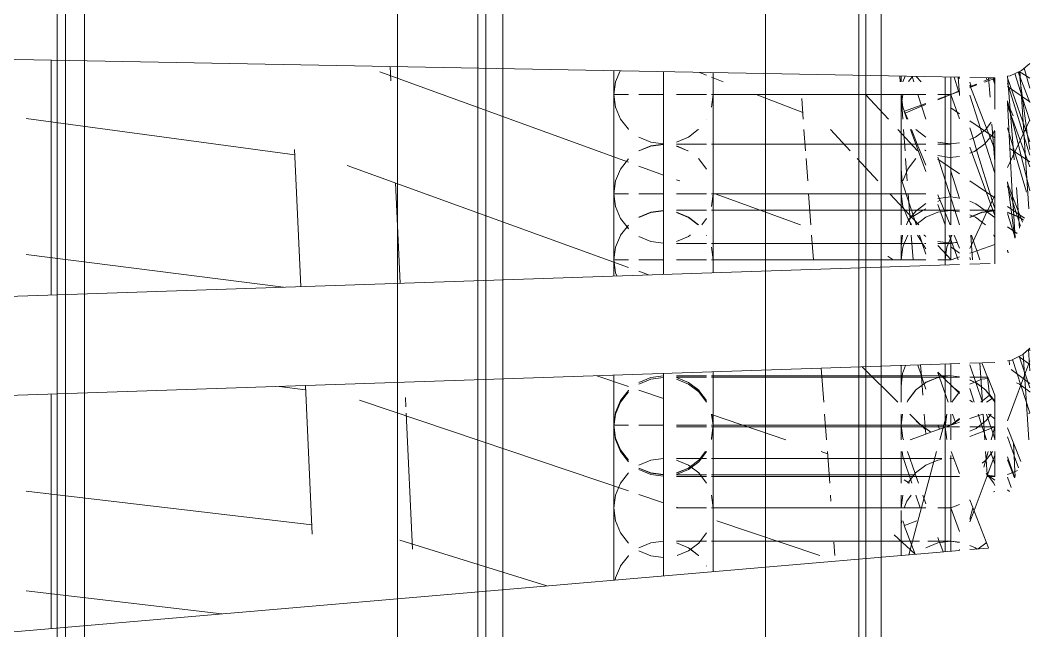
# Model space of a CAD drawing. Header units: millimetres. Extents: x 886808 to 1650903, y -1008069 to 230892.
# Drawn here: x 1049777.1 to 1050082, y -407129.5 to -406944.9 of the extents above; entities that cross this region are included whole.
import ezdxf

# ---------------------------------------------------------------- set-up
doc = ezdxf.new("R2010")
doc.units = ezdxf.units.MM
doc.layers.get('0').update_dxf_attribs({"lineweight": 0})
doc.layers.add('0.NETMANHNHAT-0.05', color=251, linetype='Continuous', lineweight=0)
doc.layers.add('A_Dim', color=8, linetype='Continuous', lineweight=5)

# ---------------------------------------------------------------- blocks, each defined once
blk = doc.blocks.new('A$C14C457CE')
for p, q in [((8875.8, 2529.93), (9389.49, 2520.33)), ((9115, 2525.46), (9115, 2454.53)), ((9289.39, 2494.62), (9214.28, 2521.93)), ((9217.63, 2519.25), (9217.44, 2523.54)), ((9285, 2522.28), (9285, 2515.11)), ((9285.51, 2518.97), (9286.87, 2522.25)), ((9300, 2522), (9300, 2515.11)), ((9300, 2522), (9300, 2515.11)), ((9300, 2522), (9300, 2465.11)), ((9312.99, 2520.96), (9310.83, 2521.8)), ((9315, 2520.17), (9315, 2521.72)), ((9404.66, 2520.76), (9408.12, 2522.39)), ((9410.61, 2512.65), (9407.05, 2521.89)), ((9407.82, 2518.6), (9407.37, 2522.04)), ((9410.61, 2520.03), (9407.42, 2522.06)), ((9410.26, 2480.53), (9407.6, 2522.14)), ((9408.12, 2522.39), (9410.61, 2524.52)), ((9408.91, 2523.07), (9410.61, 2517.07)), ((9285, 2515.11), (9285.51, 2518.97)), ((9318.03, 2518.99), (9314.49, 2520.37)), ((9315, 2520.17), (9315, 2515.11)), ((9371.43, 2518.99), (9371.3, 2520.67)), ((9371.71, 2518.99), (9371.71, 2520.66)), ((9372.23, 2518.99), (9372.92, 2520.64)), ((9375.21, 2520.59), (9373.92, 2519)), ((9375.06, 2520.6), (9375.57, 2518.99)), ((9377.75, 2518.99), (9376.28, 2520.57)), ((9385, 2520.41), (9385, 2467.13)), ((9386.71, 2515.11), (9386.71, 2520.38)), ((9386.71, 2475.72), (9386.71, 2520.38)), ((9386.71, 2515.11), (9386.71, 2520.38)), ((9386.71, 2475.72), (9386.71, 2520.38)), ((9386.71, 2520.38), (9386.71, 2518.99)), ((9386.71, 2515.11), (9386.71, 2520.38)), ((9387.77, 2520.36), (9389.1, 2516.08)), ((9389.37, 2515.15), (9388.96, 2520.34)), ((9389.39, 2519.91), (9389.03, 2520.34)), ((9392.5, 2520.27), (9400, 2520.13)), ((9392.9, 2517.63), (9392.5, 2518.85)), ((9396.73, 2519.18), (9398.2, 2519.78)), ((9396.88, 2518.8), (9398.23, 2519.3)), ((9397.49, 2520.18), (9397.61, 2519.54)), ((9398.17, 2520.16), (9398.59, 2514.34)), ((9399.1, 2520.15), (9398.2, 2519.78)), ((9398.23, 2519.3), (9399.52, 2519.77)), ((9399.41, 2520.14), (9399.52, 2519.77)), ((9399.52, 2519.77), (9399.78, 2519.86)), ((9399.52, 2519.77), (9400, 2518.21)), ((9399.75, 2520.13), (9400, 2518.21)), ((9399.78, 2519.86), (9400, 2519.94)), ((9400, 2520.13), (9400, 2510.68)), ((9403.88, 2520.63), (9404.66, 2520.76)), ((9405.89, 2495.37), (9403.88, 2520.63)), ((9410.61, 2500.84), (9403.88, 2520.15)), ((9406.06, 2521.42), (9408.4, 2514.08)), ((9386.71, 2515.11), (9389.1, 2516.08)), ((9386.71, 2515.11), (9389.12, 2515.99)), ((9389.1, 2516.08), (9389.29, 2516.16)), ((9389.1, 2516.08), (9389.12, 2515.99)), ((9389.12, 2515.99), (9389.3, 2516.05)), ((9389.12, 2515.99), (9389.36, 2515.21)), ((9389.29, 2516.16), (9389.39, 2516.2)), ((9389.3, 2516.05), (9389.39, 2516.09)), ((9392.5, 2517.21), (9394.63, 2517.99)), ((9400, 2498.44), (9392.5, 2517.94)), ((9392.5, 2517.46), (9392.9, 2517.63)), ((9394.52, 2518.29), (9392.9, 2517.63)), ((9400, 2518.21), (9400, 2518.16)), ((9403.88, 2518.58), (9410.61, 2496.76)), ((9408.26, 2514.53), (9403.88, 2517.52)), ((9408.4, 2514.08), (9407.83, 2518.53)), ((9285.51, 2511.25), (9285, 2515.11)), ((9285, 2496.22), (9285, 2515.11)), ((9285, 2515.11), (9289.39, 2515.11)), ((9300, 2515.11), (9292.5, 2515.11)), ((9300, 2500.24), (9300, 2515.11)), ((9300, 2515.11), (9300, 2460.75)), ((9312.99, 2515.11), (9303.88, 2515.11)), ((9303.88, 2515.11), (9312.99, 2515.11)), ((9303.88, 2515.11), (9312.99, 2515.11)), ((9315, 2515.11), (9314.49, 2511.25)), ((9314.49, 2515.11), (9315, 2515.11)), ((9314.49, 2515.11), (9379.21, 2515.11)), ((9314.49, 2515.11), (9379.21, 2515.11)), ((9315, 2515.11), (9315, 2500.11)), ((9342.03, 2509.64), (9327.99, 2515.11)), ((9342.17, 2507.61), (9341.72, 2513.86)), ((9367.89, 2507.61), (9360.94, 2515.11)), ((9372.25, 2507.61), (9371.71, 2515.11)), ((9371.72, 2511.54), (9371.71, 2515.11)), ((9372.22, 2511.26), (9371.71, 2515.11)), ((9372.28, 2515.11), (9371.72, 2511.54)), ((9376.81, 2515.11), (9379.2, 2507.61)), ((9382.84, 2515.11), (9386.71, 2515.11)), ((9382.84, 2515.11), (9386.71, 2515.11)), ((9382.84, 2513.71), (9385, 2514.49)), ((9382.84, 2513.54), (9385, 2514.42)), ((9386.71, 2515.11), (9385, 2514.42)), ((9386.71, 2515.11), (9385, 2514.49)), ((9386.71, 2500.19), (9386.71, 2515.11)), ((9389.39, 2507.73), (9386.71, 2515.11)), ((9386.71, 2515.11), (9386.71, 2507.61)), ((9389.37, 2515.15), (9389.39, 2515.12)), ((9389.39, 2514.85), (9389.39, 2515.12)), ((9392.5, 2514.92), (9400, 2491.36)), ((9403.88, 2513.19), (9403.88, 2512.7)), ((9404.19, 2511.95), (9403.88, 2513.15)), ((9403.91, 2512.64), (9403.88, 2512.7)), ((9403.91, 2512.64), (9405.03, 2489.2)), ((9405.53, 2508.65), (9403.91, 2512.64)), ((9408.35, 2514.46), (9408.26, 2514.53)), ((9410.61, 2512.92), (9408.35, 2514.46)), ((9408.42, 2514.03), (9408.4, 2514.08)), ((9408.42, 2514.03), (9410.61, 2507.15)), ((9409.31, 2507.18), (9408.42, 2514.03)), ((9287.01, 2507.65), (9285.51, 2511.25)), ((9371.72, 2511.54), (9371.71, 2500.11)), ((9372.95, 2509.52), (9372.22, 2511.26)), ((9372.73, 2510.03), (9372.61, 2509.99)), ((9372.82, 2509.46), (9372.61, 2509.99)), ((9372.73, 2510.03), (9377.83, 2511.89)), ((9372.95, 2509.52), (9372.82, 2509.46)), ((9373.57, 2507.61), (9372.82, 2509.46)), ((9373.48, 2507.61), (9372.82, 2509.46)), ((9372.95, 2509.52), (9377.94, 2511.55)), ((9373.72, 2507.65), (9372.95, 2509.52)), ((9379.21, 2512.39), (9377.83, 2511.89)), ((9379.21, 2512.06), (9377.94, 2511.55)), ((9389.39, 2509.28), (9386.71, 2511.11)), ((9386.71, 2511.11), (9386.71, 2507.61)), ((9410.61, 2493.27), (9403.88, 2511.78)), ((9410.61, 2486), (9404.19, 2511.95)), ((9188.63, 2496.92), (9107.5, 2507.88)), ((9289.39, 2504.59), (9287.01, 2507.65)), ((9312.99, 2507.65), (9312.96, 2507.61)), ((9373.75, 2507.61), (9373.72, 2507.65)), ((9400, 2502.02), (9392.5, 2507.15)), ((9398.97, 2506.71), (9397.54, 2504.84)), ((9405.52, 2508.67), (9405.52, 2508.7)), ((9410.39, 2507.01), (9409.28, 2504.64)), ((9409.31, 2507.18), (9409.78, 2503.36)), ((9410.56, 2507.29), (9410.39, 2507.01)), ((9410.61, 2507.36), (9410.56, 2507.29)), ((9289.39, 2504.56), (9289.39, 2504.59)), ((9310.49, 2504.5), (9307.5, 2502.23)), ((9310.54, 2504.5), (9310.49, 2504.5)), ((9342.86, 2498.1), (9342.4, 2504.5)), ((9356.3, 2498.1), (9350.36, 2504.5)), ((9376.7, 2498.1), (9370.77, 2504.5)), ((9372.94, 2498.1), (9372.48, 2504.5)), ((9379.21, 2491.83), (9374.61, 2504.5)), ((9376.62, 2500.11), (9374.83, 2504.5)), ((9379.21, 2502.18), (9376.17, 2504.5)), ((9386.71, 2504.5), (9386.71, 2475.72)), ((9386.71, 2504.5), (9386.71, 2491.91)), ((9392.5, 2505.04), (9392.5, 2504.99)), ((9392.5, 2504.99), (9393.47, 2501.88)), ((9397.32, 2504.56), (9394.21, 2502.18)), ((9397.54, 2504.84), (9397.32, 2504.56)), ((9399.18, 2506.16), (9400, 2494.84)), ((9399.5, 2503.22), (9399.94, 2504.2)), ((9400, 2504.04), (9400, 2465.11)), ((9403.88, 2505.06), (9409.65, 2485.59)), ((9408.79, 2503.57), (9403.88, 2493.02)), ((9409.28, 2504.64), (9408.79, 2503.57)), ((9410.61, 2498.48), (9409.78, 2503.36)), ((9296.12, 2500.74), (9292.5, 2502.23)), ((9296.12, 2500.69), (9292.5, 2502.18)), ((9300, 2500.24), (9296.12, 2500.74)), ((9300, 2500.19), (9296.12, 2500.69)), ((9307.5, 2502.23), (9303.88, 2500.74)), ((9307.5, 2502.18), (9303.88, 2500.69)), ((9307.5, 2502.23), (9307.5, 2502.18)), ((9385, 2500.41), (9382.84, 2500.69)), ((9386.71, 2500.19), (9385, 2500.41)), ((9389.39, 2500.54), (9386.71, 2500.19)), ((9394.21, 2502.18), (9392.5, 2501.48)), ((9393.47, 2501.88), (9394.54, 2498.37)), ((9397.04, 2500.18), (9399.5, 2503.22)), ((9190.46, 2457.06), (9188.56, 2498.49)), ((9292.5, 2498.07), (9296.12, 2499.56)), ((9292.5, 2498.04), (9296.12, 2499.53)), ((9296.12, 2499.56), (9300, 2500.07)), ((9296.12, 2499.53), (9300, 2500.04)), ((9300, 2500.24), (9300, 2500.19)), ((9300, 2500.19), (9300, 2500.07)), ((9300, 2500.04), (9300, 2500.07)), ((9300, 2490.77), (9300, 2500.04)), ((9303.88, 2500.11), (9312.99, 2500.11)), ((9303.88, 2499.56), (9307.34, 2498.1)), ((9303.88, 2499.53), (9307.34, 2498.1)), ((9307.34, 2498.1), (9307.42, 2498.1)), ((9314.49, 2500.11), (9315, 2500.11)), ((9315, 2500.11), (9342.72, 2500.11)), ((9315, 2500.11), (9315, 2485.11)), ((9342.72, 2500.11), (9354.43, 2500.11)), ((9354.43, 2500.11), (9371.71, 2500.11)), ((9371.71, 2500.11), (9372.8, 2500.11)), ((9371.71, 2500.11), (9371.71, 2495.72)), ((9372.8, 2500.11), (9376.2, 2500.11)), ((9376.2, 2500.11), (9376.62, 2500.11)), ((9379.21, 2493.73), (9376.62, 2500.11)), ((9376.62, 2500.11), (9379.21, 2500.11)), ((9379.21, 2498.09), (9378.88, 2498.31)), ((9378.88, 2498.31), (9379.21, 2498.17)), ((9382.84, 2500.11), (9386.71, 2500.11)), ((9386.71, 2500.19), (9386.71, 2500.11)), ((9400, 2478.54), (9392.5, 2499.18)), ((9392.5, 2497.36), (9393.87, 2497.88)), ((9393.87, 2497.88), (9397.04, 2500.18)), ((9394.54, 2498.37), (9399.25, 2483.07)), ((9410.61, 2494.77), (9404.52, 2498.94)), ((9285, 2485.11), (9285, 2496.22)), ((9287.01, 2492.59), (9289.39, 2495.69)), ((9288.75, 2494.86), (9289.39, 2495.66)), ((9310.54, 2495.72), (9310.57, 2495.72)), ((9310.57, 2495.72), (9310.61, 2495.69)), ((9310.57, 2495.72), (9310.61, 2495.66)), ((9310.61, 2495.69), (9312.99, 2492.59)), ((9310.61, 2495.66), (9312.99, 2492.59)), ((9343.52, 2488.99), (9343.04, 2495.72)), ((9364.74, 2488.99), (9358.5, 2495.72)), ((9371.73, 2492.6), (9371.71, 2495.72)), ((9373.6, 2488.99), (9373.11, 2495.72)), ((9373.72, 2492.59), (9376.1, 2495.69)), ((9373.72, 2492.59), (9376.1, 2495.66)), ((9376.1, 2495.69), (9376.14, 2495.72)), ((9376.1, 2495.66), (9376.14, 2495.72)), ((9376.14, 2495.72), (9376.17, 2495.72)), ((9382.84, 2496.65), (9386.32, 2496.09)), ((9382.84, 2496.15), (9389.35, 2475.72)), ((9389.39, 2491.13), (9382.84, 2495.6)), ((9386.32, 2496.09), (9389.39, 2496.4)), ((9289.39, 2462.81), (9204.44, 2493.7)), ((9285.51, 2488.98), (9287.01, 2492.59)), ((9300, 2490.77), (9292.5, 2493.49)), ((9371.71, 2488.99), (9371.73, 2492.6)), ((9371.73, 2492.6), (9372.05, 2488.73)), ((9372.23, 2488.99), (9373.72, 2492.59)), ((9386.71, 2491.91), (9389.39, 2483.71)), ((9220.45, 2458.07), (9219.05, 2488.38)), ((9285, 2485.11), (9285.51, 2488.98)), ((9300, 2485.11), (9300, 2490.77)), ((9304.88, 2488.99), (9303.88, 2489.35)), ((9371.71, 2485.11), (9371.71, 2488.99)), ((9372.05, 2488.73), (9376.28, 2475.8)), ((9400, 2483.87), (9392.5, 2489)), ((9403.88, 2488.7), (9406.13, 2471.64)), ((9408.42, 2476.56), (9403.88, 2488.35)), ((9405.03, 2489.2), (9405.28, 2485.35)), ((9285.51, 2481.24), (9285, 2485.11)), ((9285, 2465.11), (9285, 2485.11)), ((9285, 2485.11), (9289.39, 2485.11)), ((9300, 2485.11), (9292.5, 2485.11)), ((9300, 2485.11), (9300, 2480.04)), ((9312.99, 2485.11), (9303.88, 2485.11)), ((9303.88, 2485.11), (9312.99, 2485.11)), ((9315, 2485.11), (9314.49, 2481.24)), ((9314.49, 2485.11), (9315, 2485.11)), ((9314.49, 2485.11), (9379.21, 2485.11)), ((9315, 2480.11), (9315, 2485.11)), ((9341.39, 2475.72), (9315.56, 2485.11)), ((9344.49, 2475.72), (9343.81, 2485.11)), ((9377.04, 2475.72), (9368.33, 2485.11)), ((9372.22, 2481.24), (9371.71, 2485.11)), ((9371.71, 2481.47), (9371.71, 2485.11)), ((9374.44, 2477.39), (9373.88, 2485.11)), ((9403.88, 2487.42), (9405.47, 2482.57)), ((9405.28, 2485.35), (9405.34, 2484.57)), ((9407.53, 2474.66), (9406.55, 2487)), ((9379.21, 2482.15), (9376.14, 2479.82)), ((9386.54, 2475.72), (9382.84, 2484.8)), ((9382.88, 2483.66), (9382.84, 2483.65)), ((9383.5, 2483.18), (9382.84, 2482.78)), ((9386.77, 2484.15), (9382.88, 2483.66)), ((9389.39, 2483.78), (9386.77, 2484.15)), ((9394.26, 2482.08), (9392.5, 2482.82)), ((9400, 2477.94), (9394.26, 2482.08)), ((9400, 2484.68), (9397.88, 2480.11)), ((9399.25, 2483.07), (9400, 2480.7)), ((9405.35, 2484.54), (9405.47, 2482.57)), ((9405.47, 2482.57), (9405.48, 2482.54)), ((9405.48, 2482.54), (9407.84, 2475.32)), ((9405.48, 2482.54), (9405.64, 2480.02)), ((9287.01, 2477.63), (9285.51, 2481.24)), ((9292.5, 2478.04), (9296.12, 2479.53)), ((9292.5, 2477.96), (9296.12, 2479.44)), ((9296.12, 2479.53), (9300, 2480.04)), ((9296.12, 2479.44), (9300, 2479.95)), ((9300, 2479.95), (9300, 2480.04)), ((9300, 2470.19), (9300, 2479.95)), ((9312.99, 2480.11), (9303.88, 2480.11)), ((9303.88, 2479.53), (9307.5, 2478.04)), ((9303.88, 2479.44), (9307.5, 2477.96)), ((9329.31, 2480.11), (9314.49, 2480.11)), ((9315, 2480.11), (9315, 2470.11)), ((9344.17, 2480.11), (9329.31, 2480.11)), ((9371.71, 2480.11), (9344.17, 2480.11)), ((9371.71, 2480.11), (9371.71, 2481.47)), ((9371.71, 2475.72), (9371.71, 2480.11)), ((9372.97, 2480.11), (9371.71, 2480.11)), ((9373.72, 2477.63), (9372.22, 2481.24)), ((9374.25, 2480.11), (9372.97, 2480.11)), ((9374.87, 2480.11), (9374.25, 2480.11)), ((9376.14, 2479.82), (9374.82, 2478.11)), ((9384.75, 2480.11), (9374.87, 2480.11)), ((9375.45, 2478.34), (9378.4, 2480.11)), ((9379.21, 2480.6), (9378.4, 2480.11)), ((9379.21, 2478.04), (9382.83, 2479.53)), ((9382.83, 2479.53), (9383.64, 2479.63)), ((9385.07, 2475.72), (9382.84, 2481.84)), ((9383.64, 2479.63), (9385, 2479.81)), ((9385, 2480.11), (9384.75, 2480.11)), ((9386.71, 2480.11), (9385, 2480.11)), ((9385, 2479.81), (9386.71, 2480.04)), ((9386.71, 2480.11), (9387.95, 2480.11)), ((9386.71, 2480.04), (9388.03, 2479.86)), ((9386.71, 2480.04), (9386.71, 2475.72)), ((9387.95, 2480.11), (9389.39, 2480.11)), ((9388.03, 2479.86), (9389.39, 2479.68)), ((9392.5, 2480.11), (9400, 2480.11)), ((9392.5, 2478.04), (9396.12, 2479.53)), ((9392.5, 2477.96), (9396.12, 2479.44)), ((9396.12, 2479.53), (9400, 2480.04)), ((9396.12, 2479.44), (9400, 2479.95)), ((9397.64, 2479.64), (9396.2, 2476.51)), ((9397.7, 2479.74), (9397.64, 2479.64)), ((9397.88, 2480.11), (9397.7, 2479.74)), ((9400, 2480.7), (9400, 2480.65)), ((9400, 2480.04), (9400, 2480.11)), ((9400, 2479.95), (9400, 2480.04)), ((9400, 2477.94), (9400, 2479.95)), ((9408.97, 2477.74), (9403.88, 2481.22)), ((9403.88, 2479.53), (9407.5, 2478.04)), ((9403.88, 2479.44), (9407.5, 2477.96)), ((9403.88, 2479.17), (9406.22, 2471.83)), ((9405.64, 2480.02), (9406.2, 2471.78)), ((9288.96, 2475.11), (9287.01, 2477.63)), ((9307.5, 2478.04), (9310.54, 2475.72)), ((9307.5, 2477.96), (9310.45, 2475.72)), ((9312.99, 2477.63), (9311.52, 2475.72)), ((9373.75, 2476.72), (9373.33, 2475.72)), ((9373.89, 2477.4), (9373.72, 2477.63)), ((9374.03, 2477.09), (9373.75, 2476.72)), ((9373.89, 2477.4), (9373.86, 2477.38)), ((9374.86, 2475.72), (9373.86, 2477.38)), ((9374.42, 2477.72), (9373.89, 2477.4)), ((9374.61, 2477.83), (9374.03, 2477.09)), ((9374.61, 2477.83), (9374.42, 2477.72)), ((9374.57, 2475.72), (9374.53, 2476.26)), ((9374.82, 2478.11), (9374.61, 2477.83)), ((9374.91, 2478.01), (9374.61, 2477.83)), ((9375.45, 2478.34), (9374.91, 2478.01)), ((9376.17, 2475.72), (9379.21, 2478.04)), ((9392.5, 2478.74), (9394.21, 2478.04)), ((9396.2, 2476.51), (9392.5, 2468.55)), ((9394.21, 2478.04), (9397.25, 2475.72)), ((9400, 2477.94), (9400, 2469.8)), ((9407.5, 2478.04), (9408.68, 2477.13)), ((9407.5, 2477.96), (9408.66, 2477.08)), ((9287.01, 2472.57), (9288.96, 2475.11)), ((9288.96, 2475.11), (9289.39, 2475.6)), ((9288.98, 2475.07), (9288.96, 2475.11)), ((9289.39, 2474.53), (9288.98, 2475.07)), ((9289.39, 2474.56), (9288.98, 2475.07)), ((9289.39, 2475.6), (9289.39, 2475.66)), ((9376.28, 2475.8), (9376.31, 2475.72)), ((9406.78, 2473.05), (9403.88, 2475.14)), ((9285.51, 2468.97), (9287.01, 2472.53)), ((9287.01, 2472.53), (9287.01, 2472.57)), ((9296.12, 2470.69), (9292.5, 2472.18)), ((9296.12, 2470.66), (9292.5, 2472.15)), ((9300, 2470.19), (9296.12, 2470.69)), ((9300, 2470.15), (9296.12, 2470.66)), ((9300, 2470.19), (9300, 2470.15)), ((9300, 2470.15), (9300, 2465.11)), ((9307.5, 2472.18), (9303.88, 2470.69)), ((9307.5, 2472.15), (9303.88, 2470.66)), ((9303.88, 2470.11), (9312.99, 2470.11)), ((9308.06, 2472.61), (9307.5, 2472.18)), ((9308.06, 2472.61), (9307.5, 2472.15)), ((9308.1, 2472.61), (9308.06, 2472.61)), ((9312.93, 2472.61), (9312.99, 2472.57)), ((9312.96, 2472.61), (9312.99, 2472.57)), ((9312.99, 2472.57), (9312.99, 2472.53)), ((9314.49, 2470.11), (9378.23, 2470.11)), ((9315, 2465.11), (9315, 2470.11)), ((9345.26, 2465.11), (9344.71, 2472.61)), ((9372.17, 2472.61), (9371.71, 2469.21)), ((9371.71, 2470.11), (9371.71, 2472.61)), ((9371.71, 2469.21), (9371.71, 2470.11)), ((9372.22, 2468.97), (9372.69, 2470.11)), ((9372.69, 2470.11), (9373.72, 2472.57)), ((9373.72, 2472.57), (9373.75, 2472.61)), ((9375.34, 2465.11), (9374.79, 2472.61)), ((9378.04, 2470.43), (9376.72, 2472.61)), ((9377.32, 2472.61), (9378.04, 2470.43)), ((9378.23, 2470.11), (9378.04, 2470.43)), ((9378.04, 2470.43), (9378.14, 2470.11)), ((9378.14, 2470.11), (9379.21, 2466.84)), ((9379.21, 2468.48), (9378.23, 2470.11)), ((9378.65, 2472.61), (9378.61, 2472.61)), ((9379.21, 2472.18), (9378.65, 2472.61)), ((9379.21, 2472.15), (9378.65, 2472.61)), ((9378.82, 2470.11), (9379.21, 2470.11)), ((9385, 2470.37), (9382.84, 2470.69)), ((9386.71, 2470.15), (9382.84, 2470.66)), ((9382.84, 2470.11), (9386.71, 2470.11)), ((9385.51, 2468.95), (9386.71, 2471.81)), ((9386.71, 2470.19), (9386.05, 2470.23)), ((9388.92, 2465.11), (9386.2, 2472.61)), ((9386.71, 2472.61), (9386.71, 2471.85)), ((9386.71, 2465.11), (9386.71, 2472.61)), ((9386.71, 2465.11), (9386.71, 2472.61)), ((9386.71, 2472.61), (9386.71, 2465.11)), ((9386.71, 2472.61), (9386.71, 2465.11)), ((9386.71, 2465.11), (9386.71, 2472.61)), ((9386.71, 2471.85), (9387.01, 2472.53)), ((9386.71, 2471.85), (9386.71, 2471.81)), ((9386.71, 2471.81), (9386.71, 2471.19)), ((9386.71, 2471.19), (9386.71, 2470.19)), ((9388.7, 2470.41), (9386.71, 2470.15)), ((9387.07, 2470.19), (9386.71, 2470.19)), ((9386.71, 2470.19), (9386.71, 2470.15)), ((9386.71, 2470.15), (9386.71, 2470.11)), ((9386.71, 2465.28), (9386.71, 2470.11)), ((9387.01, 2472.57), (9387.04, 2472.61)), ((9387.01, 2472.57), (9387.07, 2472.61)), ((9387.01, 2472.53), (9387.01, 2472.57)), ((9388.68, 2470.44), (9387.07, 2470.19)), ((9388.68, 2470.44), (9387.8, 2472.61)), ((9388.7, 2470.41), (9388.68, 2470.44)), ((9389.39, 2468.69), (9388.7, 2470.41)), ((9393.34, 2465.11), (9392.75, 2472.61)), ((9393.03, 2472.61), (9395.48, 2465.11)), ((9399.67, 2472.61), (9399.7, 2472.57)), ((9399.7, 2472.57), (9400, 2471.85)), ((9285, 2465.11), (9285.51, 2468.97)), ((9314.49, 2468.97), (9315, 2465.11)), ((9371.71, 2469.21), (9371.71, 2465.11)), ((9371.71, 2465.11), (9372.22, 2468.97)), ((9386.87, 2465.11), (9382.84, 2469.45)), ((9385, 2465.11), (9385.51, 2468.95)), ((9385, 2467.13), (9385, 2465.11)), ((9389.39, 2467.18), (9386.71, 2469.11)), ((9386.71, 2469.11), (9386.71, 2465.11)), ((9392.5, 2467.15), (9393.16, 2467.39)), ((9400, 2469.8), (9393.16, 2467.39)), ((9400, 2463.96), (9400, 2469.8)), ((9403.88, 2468.1), (9403.88, 2468.05)), ((9403.88, 2468.05), (9404.11, 2467.3)), ((9404.1, 2467.27), (9403.88, 2467.86)), ((8875.8, 2446.47), (9389.39, 2463.76)), ((9185.2, 2456.89), (9107.5, 2466.71)), ((9285.51, 2461.25), (9285, 2465.11)), ((9285, 2464.41), (9285, 2465.11)), ((9285, 2465.11), (9289.39, 2465.11)), ((9285, 2460.25), (9285, 2464.41)), ((9300, 2465.11), (9292.5, 2465.11)), ((9300, 2465.11), (9300, 2460.75)), ((9300, 2465.11), (9300, 2460.75)), ((9303.88, 2465.11), (9312.99, 2465.11)), ((9312.99, 2465.11), (9303.88, 2465.11)), ((9315, 2465.11), (9314.49, 2465.11)), ((9379.21, 2465.11), (9314.49, 2465.11)), ((9315, 2461.26), (9315, 2465.11)), ((9367.86, 2466.1), (9367.74, 2466.14)), ((9369.36, 2465.11), (9367.86, 2466.1)), ((9386.71, 2465.11), (9382.84, 2465.11)), ((9385, 2463.61), (9385, 2465.11)), ((9386.71, 2465.11), (9386.71, 2465.28)), ((9386.71, 2465.11), (9386.83, 2465.15)), ((9386.83, 2465.15), (9389.39, 2466.06)), ((9392.5, 2465.82), (9392.72, 2465.11)), ((9392.5, 2463.86), (9398.63, 2464.07)), ((9285.91, 2460.28), (9285.51, 2461.25)), ((9295.48, 2460.6), (9292.5, 2461.68)), ((9405.11, 2434.85), (9408.5, 2436.52)), ((9408.5, 2436.52), (9408.57, 2436.57)), ((9408.57, 2436.57), (9410.51, 2438.32)), ((9408.57, 2436.57), (9409.09, 2428.87)), ((9410.61, 2431.55), (9410.2, 2438.04)), ((9410.51, 2438.32), (9410.61, 2438.41)), ((9410.51, 2438.32), (9410.61, 2437.6)), ((9410.61, 2438.19), (9410.54, 2438.35)), ((8875.8, 2416.46), (9389.45, 2433.75)), ((9376.77, 2433.32), (9377.88, 2430.11)), ((9377.88, 2430.11), (9377.64, 2433.35)), ((9385, 2433.6), (9385, 2416.62)), ((9386.71, 2422.14), (9386.71, 2433.66)), ((9386.71, 2433.66), (9386.71, 2422.14)), ((9386.71, 2422.14), (9386.71, 2433.66)), ((9386.71, 2433.66), (9386.71, 2422.14)), ((9386.71, 2433.66), (9386.71, 2422.14)), ((9392.5, 2433.85), (9400, 2434.1)), ((9392.5, 2433.43), (9396.28, 2422.14)), ((9396.3, 2422.14), (9395.55, 2433.95)), ((9397.85, 2429.64), (9396.14, 2433.97)), ((9403.88, 2434.62), (9405.11, 2434.85)), ((9410.61, 2434.55), (9403.88, 2416.49)), ((9404.34, 2434.7), (9404.44, 2433.38)), ((9405.35, 2434.96), (9410.61, 2418.88)), ((9410.61, 2433.46), (9407.24, 2435.89)), ((9407.41, 2435.98), (9407.5, 2435.7)), ((9407.5, 2435.7), (9410.61, 2426.43)), ((9285, 2428.3), (9285, 2430.23)), ((9300, 2430.74), (9300, 2415.11)), ((9300, 2430.74), (9300, 2414.64)), ((9315, 2431.24), (9315, 2418.17)), ((9348.38, 2422.14), (9347.64, 2432.34)), ((9370.72, 2422.14), (9359.98, 2432.76)), ((9371.71, 2429.64), (9371.71, 2433.15)), ((9372.16, 2430.81), (9371.71, 2426.91)), ((9373.1, 2433.2), (9372.16, 2430.81)), ((9389.39, 2424.74), (9382.84, 2431.22)), ((9383.32, 2429.64), (9382.84, 2430.99)), ((9405.01, 2431.93), (9405, 2431.96)), ((9408.62, 2429.22), (9405.01, 2431.93)), ((9289.39, 2426.82), (9279.8, 2430.06)), ((9285, 2415.11), (9285, 2428.3)), ((9292.5, 2428.08), (9296.12, 2429.58)), ((9292.5, 2428.04), (9296.12, 2429.53)), ((9292.5, 2427.57), (9296.12, 2429.06)), ((9296.12, 2429.58), (9300, 2430.09)), ((9296.12, 2429.53), (9300, 2430.04)), ((9296.12, 2429.06), (9300, 2429.57)), ((9300, 2430.04), (9300, 2430.09)), ((9300, 2429.57), (9300, 2430.04)), ((9300, 2423.23), (9300, 2429.57)), ((9303.88, 2430.11), (9312.99, 2430.11)), ((9312.99, 2429.64), (9303.88, 2429.64)), ((9303.88, 2429.58), (9307.5, 2428.08)), ((9303.88, 2429.53), (9307.5, 2428.04)), ((9303.88, 2429.06), (9307.5, 2427.57)), ((9307.5, 2428.08), (9307.5, 2428.04)), ((9307.5, 2428.04), (9310.61, 2425.66)), ((9307.5, 2428.04), (9310.61, 2425.7)), ((9307.5, 2427.57), (9310.61, 2425.19)), ((9314.49, 2430.11), (9386.71, 2430.11)), ((9378.01, 2429.64), (9314.49, 2429.64)), ((9371.71, 2426.91), (9371.71, 2429.64)), ((9376.1, 2425.72), (9378.09, 2427.21)), ((9376.1, 2425.69), (9378.09, 2427.21)), ((9377.88, 2430.11), (9377.88, 2430)), ((9378.3, 2424.23), (9377.88, 2430)), ((9379.21, 2426.04), (9377.88, 2430)), ((9382.84, 2429.57), (9378.01, 2429.64)), ((9378.09, 2427.21), (9378.66, 2427.68)), ((9378.66, 2427.68), (9379.21, 2428.1)), ((9378.66, 2427.68), (9379.21, 2428.07)), ((9378.66, 2427.68), (9379.21, 2428.04)), ((9379.21, 2428.1), (9382.84, 2429.57)), ((9379.21, 2428.04), (9382.83, 2429.53)), ((9382.83, 2429.53), (9383.33, 2429.59)), ((9382.84, 2429.6), (9383.14, 2429.64)), ((9382.84, 2429.57), (9383.33, 2429.59)), ((9383.14, 2429.64), (9383.32, 2429.64)), ((9383.33, 2429.59), (9383.32, 2429.64)), ((9383.33, 2429.59), (9383.37, 2429.64)), ((9385.96, 2422.14), (9383.33, 2429.59)), ((9385, 2429.64), (9383.37, 2429.64)), ((9383.69, 2429.64), (9385, 2429.85)), ((9385, 2429.85), (9386.71, 2430.11)), ((9385, 2429.85), (9386.71, 2430.07)), ((9385, 2429.85), (9386.71, 2430.04)), ((9386.71, 2429.6), (9385, 2429.64)), ((9386.71, 2430.11), (9389.39, 2429.76)), ((9386.71, 2430.04), (9386.71, 2430.11)), ((9386.71, 2430.07), (9389.39, 2429.72)), ((9386.71, 2430.04), (9389.39, 2429.68)), ((9386.71, 2429.6), (9386.71, 2430.04)), ((9389.39, 2429.64), (9386.71, 2429.6)), ((9386.71, 2429.6), (9386.71, 2422.14)), ((9397.85, 2429.64), (9392.5, 2429.64)), ((9392.5, 2427.58), (9396.08, 2429.06)), ((9392.5, 2428.81), (9393.91, 2428.16)), ((9392.5, 2428.78), (9393.91, 2428.16)), ((9392.5, 2428.74), (9393.91, 2428.16)), ((9393.99, 2428.19), (9394.21, 2428.1)), ((9393.99, 2428.19), (9394.21, 2428.07)), ((9393.99, 2428.19), (9394.21, 2428.04)), ((9394.21, 2428.1), (9397.32, 2425.72)), ((9394.21, 2428.07), (9396.01, 2426.72)), ((9394.21, 2428.04), (9396.01, 2426.72)), ((9396.08, 2429.06), (9396.12, 2429.06)), ((9396.12, 2429.06), (9397.89, 2429.29)), ((9398.47, 2424.22), (9397.85, 2429.64)), ((9397.98, 2429.31), (9397.85, 2429.64)), ((9397.89, 2429.29), (9397.98, 2429.31)), ((9400, 2424.19), (9397.98, 2429.31)), ((9406.59, 2427.93), (9407.46, 2427.57)), ((9407.46, 2427.57), (9407.5, 2427.57)), ((9407.5, 2427.57), (9407.89, 2427.24)), ((9407.89, 2427.24), (9410.57, 2425.19)), ((9410.61, 2427.71), (9408.62, 2429.22)), ((9409.27, 2426.19), (9409.09, 2428.87)), ((9115, 2424.51), (9115, 2353.65)), ((9191.9, 2425.82), (9183.91, 2426.83)), ((9193.91, 2382.23), (9191.84, 2427.1)), ((9287.01, 2422.57), (9289.39, 2425.66)), ((9287.01, 2422.6), (9289.39, 2425.66)), ((9287.01, 2422.1), (9289.39, 2425.19)), ((9289.39, 2425.66), (9289.39, 2425.7)), ((9300, 2423.23), (9292.5, 2425.77)), ((9310.61, 2425.7), (9310.61, 2425.66)), ((9310.61, 2425.66), (9312.99, 2422.57)), ((9310.61, 2425.66), (9312.99, 2422.6)), ((9310.61, 2425.19), (9312.96, 2422.14)), ((9371.71, 2426.91), (9371.71, 2422.14)), ((9373.72, 2422.61), (9376.1, 2425.69)), ((9373.72, 2422.61), (9376.1, 2425.66)), ((9376.1, 2425.66), (9376.1, 2425.72)), ((9389.39, 2425.09), (9386.71, 2427.11)), ((9387.02, 2422.14), (9389.37, 2425.19)), ((9389.37, 2425.19), (9389.39, 2425.21)), ((9392.5, 2426.23), (9393.84, 2422.14)), ((9396.01, 2426.72), (9397.32, 2425.69)), ((9398.47, 2424.22), (9396.28, 2422.52)), ((9397.32, 2425.72), (9397.32, 2425.66)), ((9397.32, 2425.69), (9398.47, 2424.22)), ((9397.32, 2425.66), (9398.3, 2424.44)), ((9398.47, 2424.22), (9398.57, 2424.3)), ((9398.47, 2424.22), (9398.97, 2423.56)), ((9400, 2422.45), (9398.57, 2424.3)), ((9400, 2424.19), (9400, 2422.45)), ((9400, 2424.19), (9400, 2414.64)), ((9409.27, 2426.19), (9410.31, 2410.7)), ((9409.27, 2426.19), (9410.32, 2410.73)), ((9410.57, 2425.19), (9410.61, 2425.15)), ((9410.57, 2425.19), (9410.61, 2425.19)), ((9289.39, 2395.25), (9208.16, 2422.7)), ((9222.17, 2420.69), (9222.04, 2423.5)), ((9285.51, 2418.99), (9287.01, 2422.57)), ((9285.51, 2418.5), (9287.01, 2422.1)), ((9287.01, 2422.57), (9287.01, 2422.6)), ((9300, 2415.11), (9300, 2423.23)), ((9373.53, 2422.14), (9373.72, 2422.57)), ((9373.72, 2422.57), (9373.72, 2422.61)), ((9393.31, 2422.14), (9392.5, 2422.75)), ((9395.79, 2422.14), (9396.28, 2422.52)), ((9399.2, 2423.26), (9397.48, 2422.14)), ((9398.97, 2423.56), (9399.2, 2423.26)), ((9399.2, 2423.26), (9399.27, 2423.31)), ((9399.2, 2423.26), (9399.7, 2422.6)), ((9399.2, 2423.26), (9399.7, 2422.57)), ((9399.7, 2422.6), (9399.27, 2423.31)), ((9400, 2422.19), (9399.7, 2422.6)), ((9399.7, 2422.6), (9399.7, 2422.57)), ((9399.7, 2422.57), (9399.89, 2422.14)), ((9400, 2422.45), (9400, 2422.19)), ((9400, 2422.19), (9400, 2422.14)), ((9224.15, 2377.69), (9222.26, 2418.79)), ((9285, 2415.11), (9285.51, 2418.99)), ((9285, 2414.64), (9285.51, 2418.5)), ((9314.49, 2418.5), (9314.49, 2418.34)), ((9336.92, 2410.76), (9314.49, 2418.34)), ((9314.49, 2418.34), (9314.94, 2415.11)), ((9314.55, 2418.52), (9315, 2415.11)), ((9314.94, 2415.11), (9315, 2418.17)), ((9315, 2415.11), (9315, 2418.17)), ((9349.2, 2410.76), (9348.64, 2418.52)), ((9371.71, 2415.11), (9372.16, 2418.52)), ((9371.71, 2415.11), (9371.71, 2418.52)), ((9377.54, 2415.4), (9374.38, 2418.52)), ((9379.16, 2412.43), (9378.72, 2418.52)), ((9385.51, 2418.5), (9383.43, 2410.76)), ((9385.01, 2414.64), (9385.51, 2418.5)), ((9386.71, 2415.11), (9386.71, 2418.52)), ((9386.71, 2415.11), (9386.71, 2418.52)), ((9386.71, 2415.11), (9386.71, 2418.52)), ((9386.71, 2418.52), (9386.71, 2415.11)), ((9386.71, 2418.52), (9386.71, 2415.11)), ((9386.71, 2415.11), (9386.71, 2418.52)), ((9388.25, 2415.66), (9387.24, 2418.52)), ((9392.5, 2417.17), (9395.16, 2418.11)), ((9395.02, 2418.52), (9397.56, 2410.76)), ((9395.16, 2418.11), (9396.32, 2418.52)), ((9397.02, 2410.76), (9396.53, 2418.52)), ((9397.49, 2418.52), (9400, 2411.04)), ((9397.5, 2416.62), (9398.9, 2418.52)), ((9400, 2417.1), (9398.11, 2418.52)), ((9400, 2418.52), (9400, 2414.64)), ((9410.25, 2418.63), (9410.61, 2418.77)), ((9285.51, 2411.23), (9285, 2415.11)), ((9285.06, 2415.11), (9285, 2415.11)), ((9285.06, 2415.11), (9289.39, 2415.11)), ((9300, 2415.11), (9292.5, 2415.11)), ((9300, 2405.11), (9300, 2415.11)), ((9303.88, 2415.11), (9312.99, 2415.11)), ((9303.88, 2415.11), (9312.99, 2415.11)), ((9303.88, 2415.11), (9312.99, 2415.11)), ((9315, 2415.11), (9314.49, 2411.23)), ((9315, 2415.11), (9314.49, 2415.11)), ((9314.49, 2415.11), (9379.21, 2415.11)), ((9314.49, 2415.11), (9386.71, 2415.11)), ((9314.94, 2415.11), (9315, 2414.64)), ((9372.22, 2411.23), (9371.71, 2415.11)), ((9371.71, 2410.76), (9371.71, 2415.11)), ((9377.54, 2415.4), (9376.29, 2416.33)), ((9377.58, 2415.36), (9377.54, 2415.4)), ((9379.21, 2413.75), (9377.58, 2415.36)), ((9379.02, 2414.29), (9377.58, 2415.36)), ((9382.83, 2415.25), (9383.28, 2413.89)), ((9382.83, 2415.11), (9386.71, 2415.11)), ((9386.71, 2415.11), (9384.37, 2414.28)), ((9385, 2416.62), (9385.01, 2414.64)), ((9386.71, 2415.11), (9389.39, 2417.19)), ((9386.71, 2415.11), (9389.39, 2416.86)), ((9386.71, 2415.11), (9388.25, 2415.66)), ((9388.25, 2415.66), (9389.39, 2416.06)), ((9394.43, 2414.19), (9397.5, 2416.62)), ((9285.51, 2410.78), (9285, 2414.64)), ((9285, 2414.64), (9285, 2396.73)), ((9300, 2414.64), (9300, 2369.56)), ((9312.99, 2414.64), (9303.88, 2414.64)), ((9315, 2414.64), (9314.49, 2410.78)), ((9389.39, 2414.64), (9314.49, 2414.64)), ((9315, 2399.64), (9315, 2414.64)), ((9374.47, 2410.76), (9379.16, 2412.43)), ((9379.02, 2414.29), (9379.21, 2414.15)), ((9380.73, 2412.99), (9379.16, 2412.43)), ((9380.73, 2412.99), (9379.21, 2414.15)), ((9383.28, 2413.89), (9380.73, 2412.99)), ((9384.37, 2414.28), (9383.28, 2413.89)), ((9385, 2414.5), (9385.01, 2414.64)), ((9385.53, 2410.78), (9385, 2414.5)), ((9385, 2379.89), (9385, 2414.5)), ((9386.71, 2410.76), (9386.71, 2414.36)), ((9400, 2414.64), (9392.5, 2414.64)), ((9392.5, 2413.36), (9394.43, 2414.19)), ((9392.5, 2411.72), (9396.71, 2413.36)), ((9400, 2414.64), (9396.71, 2413.36)), ((9400, 2414.64), (9398.96, 2410.76)), ((9400, 2414.64), (9400, 2410.76)), ((9407.88, 2404.18), (9403.88, 2414.33)), ((9403.97, 2414.1), (9403.88, 2414.17)), ((9287.01, 2407.65), (9285.51, 2411.23)), ((9287.01, 2407.18), (9285.51, 2410.78)), ((9372.42, 2410.76), (9372.22, 2411.23)), ((9405.86, 2405.99), (9403.88, 2411.58)), ((9405.71, 2409.7), (9405.86, 2405.99)), ((9289.39, 2404.56), (9287.01, 2407.65)), ((9287.01, 2407.62), (9287.01, 2407.65)), ((9289.39, 2404.56), (9287.01, 2407.62)), ((9289.39, 2404.09), (9287.01, 2407.18)), ((9312.96, 2407.14), (9310.61, 2404.09)), ((9312.62, 2407.14), (9311.06, 2405.11)), ((9349.51, 2406.5), (9347.62, 2407.14)), ((9350.16, 2397.61), (9349.46, 2407.14)), ((9371.71, 2397.61), (9371.71, 2407.14)), ((9372.02, 2407.14), (9372.21, 2405.67)), ((9375.97, 2400.53), (9373.62, 2407.14)), ((9382.46, 2407.14), (9374.08, 2375.93)), ((9386.71, 2390.11), (9386.71, 2405.97)), ((9389.39, 2400.55), (9386.82, 2407.14)), ((9397.99, 2407.14), (9396.72, 2402.41)), ((9397.41, 2404.67), (9397.25, 2407.14)), ((9398.92, 2406.61), (9397.41, 2404.67)), ((9400, 2406.06), (9397.71, 2399.9)), ((9398.75, 2407.14), (9400, 2403.31)), ((9399.33, 2407.14), (9398.92, 2406.61)), ((9400, 2407.14), (9400, 2406.06)), ((9400, 2399.72), (9400, 2406.06)), ((9405.91, 2405.87), (9405.86, 2405.99)), ((9407.18, 2402.29), (9405.91, 2405.87)), ((9405.91, 2405.87), (9406.12, 2401.13)), ((9289.39, 2404.52), (9289.39, 2404.56)), ((9292.5, 2403.08), (9296.12, 2404.58)), ((9296.12, 2404.58), (9300, 2405.11)), ((9300, 2400.19), (9300, 2405.11)), ((9312.99, 2405.11), (9303.88, 2405.11)), ((9303.88, 2404.58), (9307.5, 2403.08)), ((9310.61, 2404.09), (9307.5, 2401.71)), ((9307.5, 2403.08), (9310.61, 2400.7)), ((9310.61, 2404.56), (9308.12, 2402.61)), ((9310.61, 2404.52), (9308.12, 2402.61)), ((9311.06, 2405.11), (9310.61, 2404.56)), ((9310.61, 2404.56), (9310.61, 2404.52)), ((9384.01, 2405.11), (9314.49, 2405.11)), ((9372.21, 2405.67), (9374.96, 2397.61)), ((9376.1, 2400.7), (9379.21, 2403.08)), ((9379.21, 2403.08), (9382.83, 2404.58)), ((9382.83, 2404.58), (9383.9, 2404.72)), ((9386.47, 2405.06), (9386.71, 2405.11)), ((9386.71, 2405.11), (9386.48, 2405.11)), ((9386.71, 2405.11), (9387.67, 2404.97)), ((9386.71, 2405.11), (9386.71, 2399.64)), ((9397.32, 2404.56), (9396.21, 2403.71)), ((9397.32, 2404.52), (9396.22, 2403.68)), ((9397.41, 2404.64), (9397.32, 2404.56)), ((9397.32, 2404.56), (9397.32, 2404.52)), ((9397.41, 2404.67), (9397.41, 2404.64)), ((9397.69, 2400.22), (9397.41, 2404.64)), ((9403.88, 2405.54), (9406.04, 2399.23)), ((9406.02, 2399.19), (9403.88, 2404.68)), ((9287.01, 2397.6), (9289.39, 2400.7)), ((9296.12, 2400.69), (9292.5, 2402.18)), ((9296.12, 2400.64), (9292.5, 2402.14)), ((9296.12, 2400.22), (9292.5, 2401.71)), ((9300, 2400.19), (9296.12, 2400.69)), ((9300, 2400.13), (9296.12, 2400.64)), ((9300, 2399.72), (9296.12, 2400.22)), ((9300, 2400.19), (9300, 2400.13)), ((9300, 2399.72), (9300, 2400.13)), ((9300, 2399.72), (9300, 2391.66)), ((9307.5, 2402.18), (9303.88, 2400.69)), ((9307.5, 2402.14), (9303.88, 2400.64)), ((9307.5, 2401.71), (9303.88, 2400.22)), ((9303.88, 2400.11), (9312.99, 2400.11)), ((9308.12, 2402.61), (9307.5, 2402.18)), ((9307.5, 2402.18), (9307.5, 2402.14)), ((9310.61, 2400.7), (9312.98, 2397.61)), ((9314.49, 2400.11), (9376.12, 2400.11)), ((9373.73, 2397.61), (9376.1, 2400.7)), ((9376.12, 2400.11), (9375.97, 2400.53)), ((9377.01, 2397.61), (9376.12, 2400.11)), ((9397.71, 2399.86), (9393.77, 2389.32)), ((9397.45, 2400.53), (9397.69, 2400.22)), ((9397.53, 2400.33), (9397.52, 2400.36)), ((9397.69, 2400.22), (9397.53, 2400.33)), ((9397.75, 2400.02), (9397.65, 2400.03)), ((9397.69, 2400.22), (9397.71, 2400.19)), ((9397.7, 2400.02), (9397.71, 2400.19)), ((9397.71, 2399.86), (9397.7, 2400.02)), ((9397.71, 2400.19), (9397.8, 2400.15)), ((9397.86, 2400), (9397.75, 2400.02)), ((9397.78, 2400.1), (9399.7, 2397.6)), ((9400, 2398.49), (9397.86, 2400)), ((9397.86, 2400), (9400, 2399.72)), ((9400, 2399.64), (9400, 2399.72)), ((9403.92, 2400.22), (9403.88, 2400.22)), ((9406.86, 2401.44), (9403.92, 2400.22)), ((9406.12, 2401.13), (9406.23, 2399.75)), ((9406.23, 2399.75), (9406.2, 2399.66)), ((9285, 2390.11), (9285, 2396.73)), ((9285.51, 2393.99), (9287.01, 2397.6)), ((9312.99, 2399.64), (9303.88, 2399.64)), ((9389.39, 2399.64), (9314.49, 2399.64)), ((9315, 2399.64), (9315, 2390.11)), ((9374.25, 2397.61), (9372.64, 2398.6)), ((9386.71, 2399.64), (9386.71, 2390.11)), ((9400, 2399.64), (9397.8, 2399.64)), ((9399.7, 2397.6), (9400, 2396.88)), ((9403.88, 2399.45), (9404.94, 2396.29)), ((9193.78, 2385.05), (9107.5, 2395.21)), ((9285, 2390.11), (9285.51, 2393.99)), ((9300, 2391.66), (9292.5, 2394.2)), ((9314.49, 2393.99), (9315, 2390.11)), ((9350.55, 2392.22), (9350.42, 2393.99)), ((9371.71, 2390.11), (9371.71, 2393.99)), ((9371.71, 2390.11), (9372.22, 2393.99)), ((9374.73, 2393.99), (9373.46, 2392.2)), ((9376.2, 2393.99), (9377.53, 2390.11)), ((9379.21, 2391.4), (9378.29, 2393.99)), ((9399.61, 2394.99), (9400, 2395.14)), ((9404.5, 2395.1), (9403.88, 2395.56)), ((9300, 2380.11), (9300, 2391.66)), ((9373.46, 2392.2), (9372.68, 2390.11)), ((9386.71, 2390.11), (9389.39, 2391.13)), ((9398.16, 2378.06), (9392.5, 2392.58)), ((9392.5, 2392.3), (9392.59, 2392.34)), ((9285.51, 2386.23), (9285, 2390.11)), ((9285, 2368.27), (9285, 2390.11)), ((9304.59, 2390.11), (9303.88, 2390.35)), ((9312.99, 2390.11), (9303.88, 2390.11)), ((9379.21, 2390.11), (9314.49, 2390.11)), ((9315, 2390.11), (9315, 2380.11)), ((9371.71, 2386.23), (9371.71, 2389.37)), ((9386.71, 2390.11), (9382.83, 2390.11)), ((9386.71, 2380.11), (9386.71, 2390.11)), ((9389.39, 2383.02), (9386.71, 2390.11)), ((9386.71, 2377.02), (9386.71, 2390.11)), ((9393.44, 2390.18), (9392.5, 2386.69)), ((9393.77, 2389.32), (9392.5, 2385.92)), ((9287.01, 2382.62), (9285.51, 2386.23)), ((9347.19, 2375.72), (9316.08, 2386.23)), ((9371.72, 2384.62), (9371.71, 2386.23)), ((9371.72, 2384.62), (9371.71, 2380.11)), ((9371.87, 2386.23), (9371.72, 2384.62)), ((9372.8, 2384.84), (9372.22, 2386.23)), ((9372.8, 2384.84), (9372.68, 2384.8)), ((9375.98, 2376.1), (9372.68, 2384.8)), ((9372.8, 2384.84), (9376.46, 2386.23)), ((9289.39, 2379.52), (9287.01, 2382.62)), ((9312.99, 2382.62), (9310.61, 2379.52)), ((9375.92, 2376.24), (9369.59, 2381.96)), ((9264.74, 2366.53), (9220.39, 2380.4)), ((9292.5, 2378.1), (9296.12, 2379.6)), ((9292.5, 2378.04), (9296.12, 2379.53)), ((9296.12, 2379.6), (9300, 2380.11)), ((9296.12, 2379.53), (9300, 2380.04)), ((9300, 2380.11), (9300, 2380.04)), ((9300, 2375.13), (9300, 2380.04)), ((9312.99, 2380.11), (9303.88, 2380.11)), ((9303.88, 2379.6), (9307.5, 2378.1)), ((9303.88, 2379.53), (9307.5, 2378.04)), ((9310.61, 2379.52), (9307.5, 2377.14)), ((9377.3, 2380.11), (9314.49, 2380.11)), ((9315, 2380.11), (9315, 2370.85)), ((9351.74, 2375.72), (9351.45, 2379.77)), ((9371.71, 2375.73), (9371.71, 2380.11)), ((9379.22, 2378.05), (9382.79, 2379.53)), ((9379.24, 2378.11), (9382.83, 2379.6)), ((9386.71, 2380.11), (9379.77, 2380.11)), ((9382.79, 2379.53), (9386.67, 2380.04)), ((9383.37, 2379.67), (9382.83, 2381.21)), ((9382.83, 2379.6), (9386.71, 2380.11)), ((9383.4, 2379.61), (9383.37, 2379.67)), ((9384.39, 2376.82), (9383.4, 2379.61)), ((9385, 2379.82), (9385, 2379.89)), ((9385, 2376.87), (9385, 2379.82)), ((9386.67, 2380.04), (9386.71, 2380.11)), ((9386.71, 2379.6), (9386.67, 2380.04)), ((9386.67, 2380.04), (9389.39, 2379.68)), ((9386.71, 2380.11), (9389.39, 2379.76)), ((9386.71, 2379.6), (9386.71, 2377.02)), ((9392.5, 2378.81), (9394.21, 2378.1)), ((9392.5, 2378.73), (9394.17, 2378.04)), ((9397.32, 2379.52), (9394.99, 2377.73)), ((9397.5, 2379.75), (9397.32, 2379.52)), ((8875.8, 2333.07), (9389.39, 2377.25)), ((9287.01, 2372.61), (9289.39, 2375.66)), ((9289.39, 2375.66), (9289.39, 2375.72)), ((9296.12, 2375.64), (9292.5, 2377.14)), ((9300, 2375.13), (9296.12, 2375.64)), ((9307.5, 2377.14), (9304.07, 2375.72)), ((9307.5, 2378.1), (9308.13, 2377.62)), ((9307.5, 2378.04), (9310.54, 2375.72)), ((9308.13, 2377.62), (9310.54, 2375.72)), ((9310.54, 2375.72), (9310.61, 2375.72)), ((9389.39, 2377.57), (9389.27, 2377.24)), ((9392.5, 2377.52), (9398.13, 2378)), ((9394.17, 2378.04), (9394.62, 2377.7)), ((9394.21, 2378.1), (9394.72, 2377.71)), ((9285.51, 2368.99), (9287.01, 2372.57)), ((9287.01, 2372.57), (9287.01, 2372.61)), ((9300, 2369.56), (9300, 2375.13)), ((9312.96, 2372.61), (9312.99, 2372.57)), ((9285.42, 2368.31), (9285.51, 2368.99)), ((9166.6, 2358.09), (9107.5, 2365.05))]:
    blk.add_line(p, q)

msp = doc.modelspace()

# ---------------------------------------------------------------- linework, layer by layer
at = {"layer": '0.NETMANHNHAT-0.05', "transparency": 33554636}
for p, q in [((1049788.2, -406782.49), (1049788.2, -407682.49)), ((1049790.8, -407682.49), (1049790.8, -406782.49)), ((1049796.45, -406782.49), (1049796.45, -407682.49)), ((1049891.01, -407682.49), (1049891.01, -406782.49)), ((1049915.29, -406782.49), (1049915.29, -407682.49)), ((1049917.67, -407682.49), (1049917.67, -406782.49)), ((1049922.84, -406782.49), (1049922.84, -407682.49)), ((1050002.12, -407682.49), (1050002.12, -406782.49)), ((1050030.33, -406782.49), (1050030.33, -407682.49)), ((1050032.45, -407682.49), (1050032.45, -406782.49)), ((1050037.06, -406782.49), (1050037.06, -407682.49))]:
    msp.add_line(p, q, dxfattribs=at)

# ---------------------------------------------------------------- block references
at = {"layer": 'A_Dim', "transparency": 33554636}
msp.add_blockref('A$C14C457CE', (1040671.39, -409482.49), dxfattribs=at)

doc.saveas('drawing.dxf')
